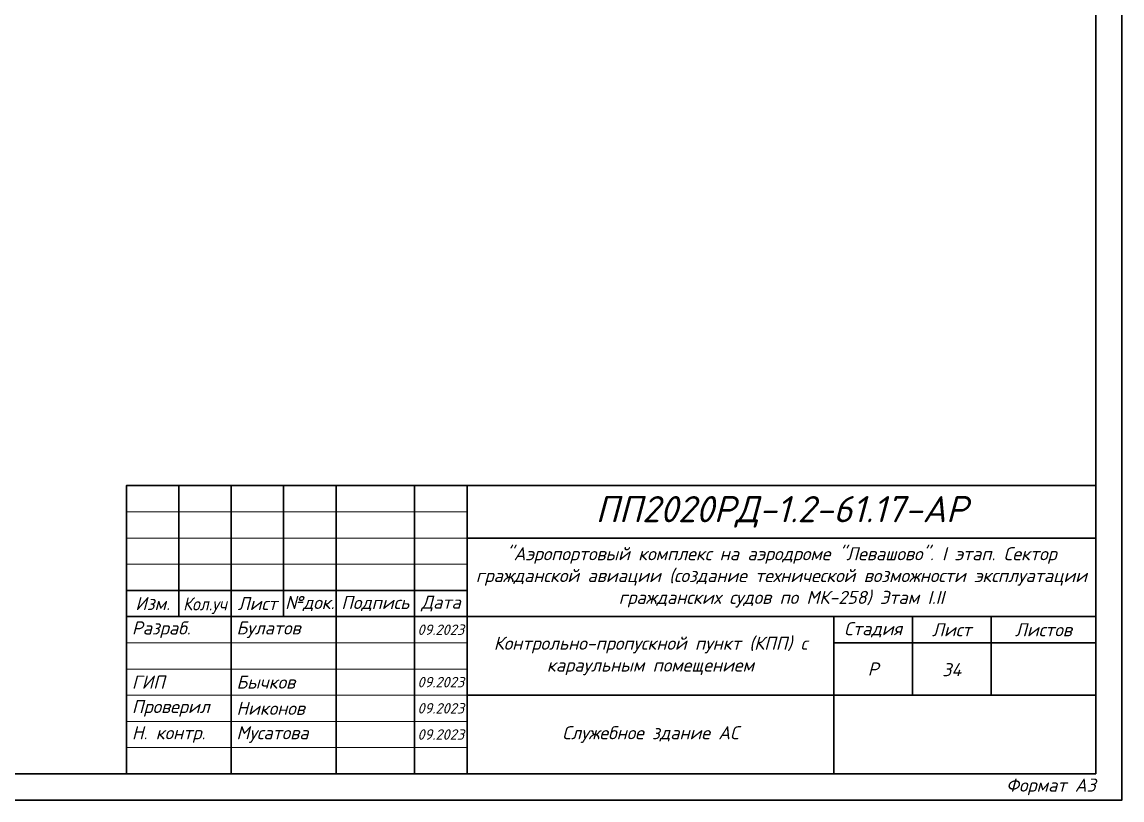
# Model space of a CAD drawing. Header units: millimetres. Extents: x -330955 to 144729, y -76510 to 25340.
# Drawn here: x 90209 to 121806, y -19362 to 2989 of the extents above; entities that cross this region are included whole.
import ezdxf

# ---------------------------------------------------------------- set-up
doc = ezdxf.new("R2010")
doc.units = ezdxf.units.MM
doc.header["$LTSCALE"] = 20
doc.layers.add('Текст', color=7, linetype='Continuous', lineweight=15)
doc.styles.add('РСМ', font='isocpeui.ttf', dxfattribs={"height": 2.5})

msp = doc.modelspace()

# ---------------------------------------------------------------- linework, layer by layer
at = {"layer": 'Текст'}
for p, q in [((93208.5348, -10331.3388), (94713.645, -10331.3388)), ((93208.5348, -11083.8939), (103000.9304, -11083.8939)), ((103000.9304, -11836.449), (93208.5348, -11836.449)), ((93208.5348, -12589.0041), (103000.9304, -12589.0041)), ((102991.7511, -14846.6694), (93208.5348, -14846.6694)), ((93208.5348, -15599.2245), (102991.7511, -15599.2245)), ((102991.7511, -16351.7796), (93208.5348, -16351.7796)), ((93208.5348, -17104.3347), (102991.7511, -17104.3347)), ((102991.7511, -17104.3347), (103000.9304, -17104.3347)), ((102991.7511, -17856.8898), (93208.5348, -17856.8898))]:
    msp.add_line(p, q, dxfattribs=at)
at = {"layer": 'Текст', "lineweight": 30}
for p, q in [((94713.645, -10331.3388), (94713.645, -14094.1143)), ((96218.7552, -18609.4449), (96218.7552, -10331.3388)), ((97723.8654, -14094.1143), (97723.8654, -10331.3388)), ((99228.9756, -10331.3388), (99228.9756, -18609.4449)), ((101486.6409, -10331.3388), (101486.6409, -18609.4449)), ((103000.9304, -10331.3388), (103000.9304, -18609.4449)), ((103000.9304, -11836.449), (121053.0736, -11836.449)), ((103000.9304, -13341.5592), (93208.5348, -13341.5592)), ((93208.5348, -14094.1143), (102991.7511, -14094.1143)), ((102991.7511, -14094.1143), (121053.0736, -14094.1143)), ((113527.5226, -18609.4449), (113527.5226, -14094.1143)), ((115785.1879, -16351.7796), (115785.1879, -14094.1143)), ((118042.8532, -16351.7796), (118042.8532, -14094.1143)), ((121053.0736, -14846.6694), (113527.5226, -14846.6694)), ((102991.7511, -16351.7796), (121053.0736, -16351.7796))]:
    msp.add_line(p, q, dxfattribs=at)
for points in [[(58591, 25339.7732), (121805.6287, 25339.7732), (121805.6287, -19362), (58591, -19362)], [(61601.2204, 24587.2181), (121053.0736, 24587.2181), (121053.0736, -18609.4449), (61601.2204, -18609.4449)]]:
    msp.add_lwpolyline(points, close=True, dxfattribs=at)
msp.add_lwpolyline([(93208.5348, -18609.4449), (121053.0736, -18609.4449), (121053.0736, -10331.3388), (93208.5348, -10331.3388), (93208.5348, -18609.4449)], dxfattribs=at)

# ---------------------------------------------------------------- texts
at = {"layer": 'Текст', "style": 'РСМ'}
for s, insert, char_height, width, attachment_point in [('ПП2020РД-1.2-61.17-АР', (112027.002, -11083.8939), 752.555104, 18052.143238, 5), ('"Аэропортовый комплекс на аэродроме "Левашово". I этап. Сектор гражданской авиации (создание технической возможности эксплуатации гражданских судов по МК-258) Этам I.II', (112022.4124, -12965.2816), 376.2775519, 18061.322493, 5), ('\\pt5075,10150;Изм{\\fISOCPEUR|b0|i1|c238|p34;.}', (93961.0899, -13717.8367), 376.277552, 1505.110208, 5), ('\\pt42.293,84.582;{\\W0.9;Кол.уч}', (95466.2001, -13779.5746), 376.277552, 1505.110208, 5), ('\\pt5075,10150;Лист', (96971.3103, -13717.8367), 376.277552, 1505.110208, 5), ('\\pt42.293,84.582;№док.', (98476.4205, -13717.8367), 376.277552, 1505.110208, 5), ('\\pt42.293,84.582;Подпись', (100357.8083, -13717.8367), 376.277552, 2257.665312, 5), ('\\pt42.293,84.582;Дата', (102243.7857, -13717.8367), 376.277552, 1514.289462, 5), ('\\pt40.6,81.192;Разраб.', (93365.898, -14470.3918), 376.277552, 3010.220415, 4), ('\\pxt16.24,32.477;Булатов', (96368.245, -14470.3918), 376.277552, 2860.730636, 4), ('\\pxt1691.7,3383.3;09.2023', (102239.196, -14470.3918), 300, 1505.110208, 5), ('\\pt3045,6089.5;Стадия', (114656.3552, -14470.3918), 376.277552, 2257.665312, 5), ('\\pt3045,6089.5;Лист', (116914.0205, -14470.3918), 376.277552, 2257.665312, 5), ('\\pt3045,6089.5;Листов', (119547.9634, -14470.3918), 376.277552, 3010.220415, 5), ('Контрольно-пропускной пункт (КПП) с караульным помещением', (108259.6369, -15222.9469), 376.277552, 10535.771454, 5), ('Р', (114656.3552, -15599.2245), 376.2776, 2257.665312, 5), ('34', (116914.0205, -15618.0937), 376.27755, 2257.665312, 5), ('\\pt40.6,81.192;ГИП', (93365.8042, -15975.502), 376.277552, 3010.220415, 4), ('\\pxt16.24,32.477;Бычков', (96368.245, -15975.502), 376.277552, 2860.730636, 4), ('\\pxt1691.7,3383.3;09.2023', (102239.196, -15975.502), 300, 1505.110208, 5), ('\\pt40.6,81.192;Проверил', (93365.898, -16728.0571), 376.277552, 3010.220415, 4), ('\\pxt16.24,32.477;Никонов', (96368.245, -16728.0571), 376.277552, 2669.917349, 4), ('\\pxt1691.7,3383.3;09.2023', (102239.196, -16728.0571), 300, 1505.110208, 5), ('\\pt40.6,81.192;Н. контр.', (93365.898, -17480.6122), 376.277552, 3010.220415, 4), ('\\pxt16.24,32.477;Мусатова', (96368.245, -17480.6122), 376.277552, 2860.730636, 4), ('\\pxt1691.7,3383.3;09.2023', (102239.196, -17480.6122), 300, 1505.110208, 5), ('Служебное здание АС', (108264.2265, -17480.6122), 376.277552, 10526.592199, 5), ('{\\fISOCPEUR|b0|i1|c204|p34;\\Q0;Формат А3}', (121053.0736, -18985.7224), 376.277552, 5046.406109, 6)]:
    msp.add_mtext(s, dxfattribs=dict(at, insert=insert, char_height=char_height, width=width, attachment_point=attachment_point))

doc.saveas('drawing.dxf')
